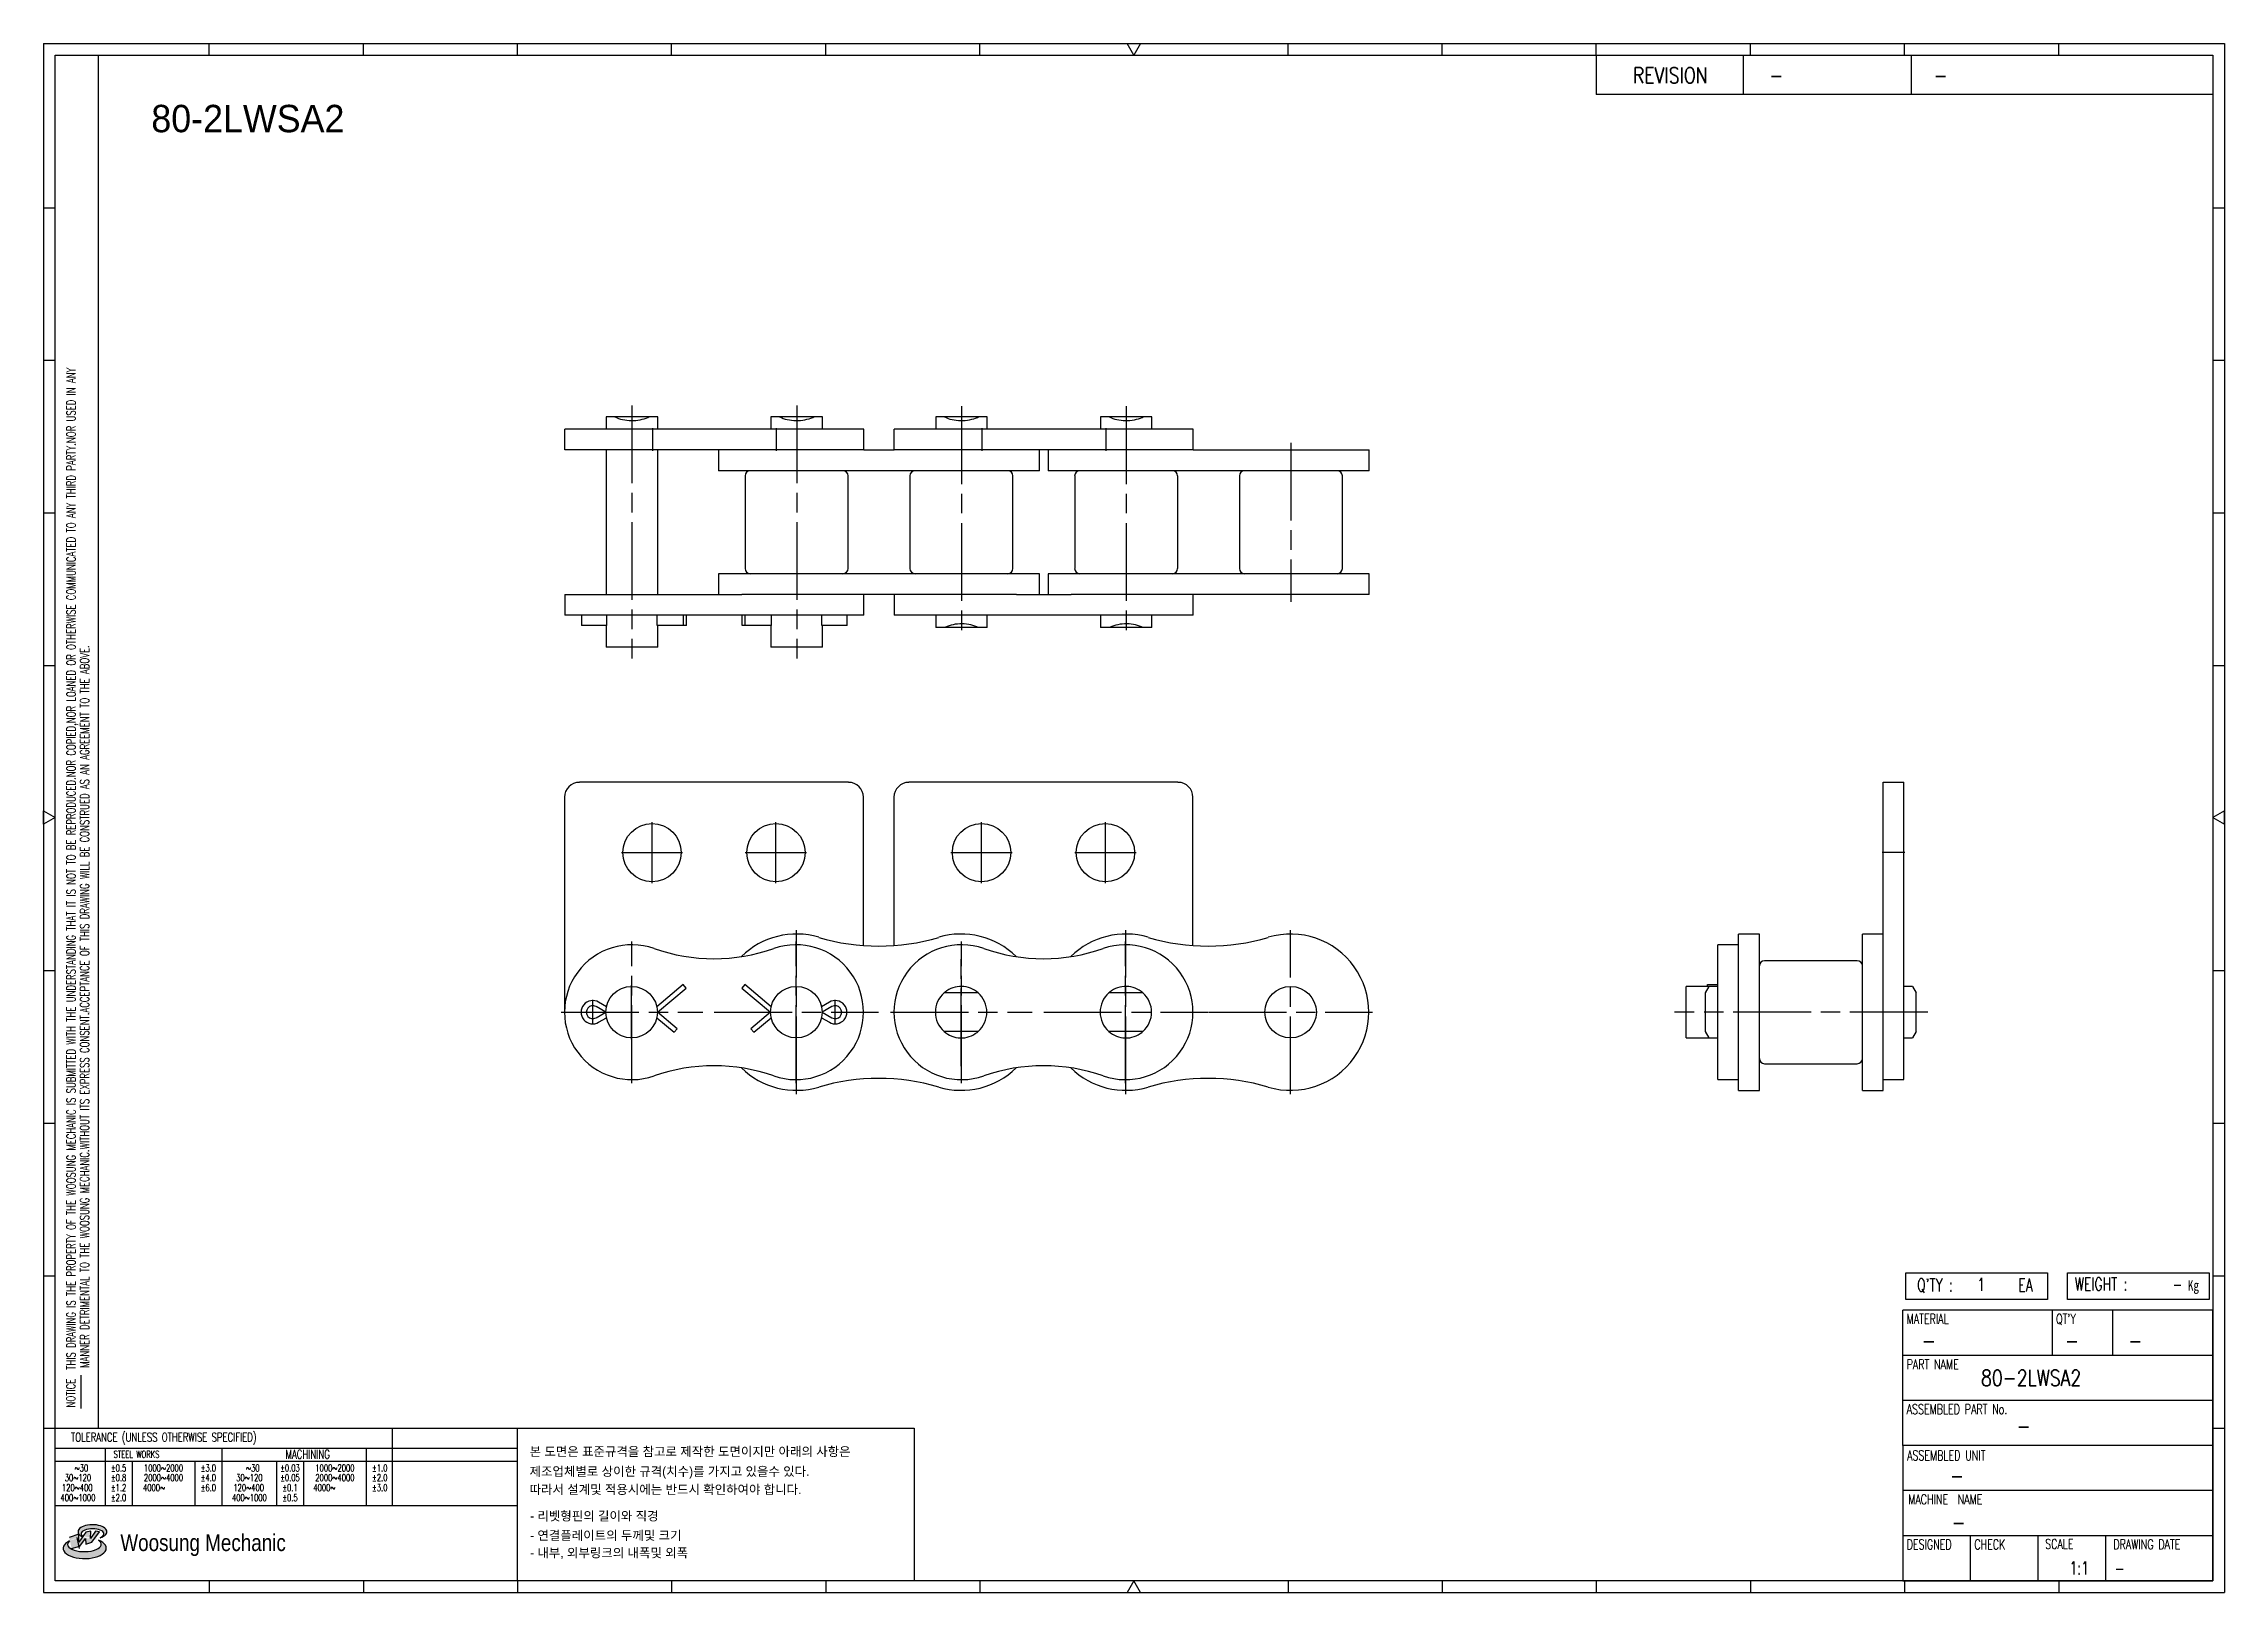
# Model space of a CAD drawing. Header units: millimetres. Extents: x 1209 to 1546, y 59 to 298.
import ezdxf
from ezdxf.enums import TextEntityAlignment as Align

# ---------------------------------------------------------------- set-up
doc = ezdxf.new("R2010")
doc.units = ezdxf.units.MM
doc.linetypes.add('AM_ISO08W050', pattern=[18, 12, -1.5, 3, -1.5])
doc.layers.add('CL1', color=140, linetype='AM_ISO08W050', lineweight=25)
doc.layers.add('TITLE', color=7, linetype='Continuous')
doc.layers.add('도면레이아웃', color=7, linetype='Continuous')
doc.styles.add('HAN', font='ROMANS.shx', dxfattribs={"width": 0.7, "bigfont": 'whgtxt.shx'})
doc.styles.add('HKD_ST2', font='romans.shx', dxfattribs={"width": 0.7, "height": 4, "bigfont": '@extfont2.shx'})
doc.styles.add('MtXpl_', font='Gulim.ttf')
doc.styles.add('SLDTEXTSTYLE4', font='arial.ttf', dxfattribs={"width": 0.8})

# ---------------------------------------------------------------- blocks, each defined once
blk = doc.blocks.new('MAST')
at = {"layer": '도면레이아웃'}
h = blk.add_hatch(color=10, dxfattribs=at)
h.paths.add_polyline_path([(1.544, 35.177), (1.554, 34.966), (1.779, 35.034), (2.054, 35.422), (1.908, 35.446), (1.728, 35.167), (1.741, 35.439), (1.547, 35.405), (1.292, 35.041), (1.295, 35.33), (0.943, 35.208), (1.03, 34.8), (1.336, 34.885)])
edge = h.paths.add_edge_path()
edge.add_ellipse((1.795, 35.421), major_axis=(-0.53, 0), ratio=0.487785, start_angle=122.36065, end_angle=403.39574)
edge.add_line((1.411, 35.244), (1.419, 35.261))
edge.add_ellipse((1.798, 35.344), major_axis=(-0.423, 0), ratio=0.444396, start_angle=131.58977, end_angle=386.19408, ccw=False)
edge = h.paths.add_edge_path()
edge.add_ellipse((1.512, 34.815), major_axis=(-0.793, 0), ratio=0.480113, start_angle=314.67633, end_angle=590.85213)
edge.add_ellipse((1.501, 34.958), major_axis=(-0.62, 0), ratio=0.43311, start_angle=331.7024, end_angle=574.42495, ccw=False)
at = {"color": 140}
for p, q in [((0, 90.118), (80.15, 90.118)), ((0, 90.118), (0, 33.191)), ((80.15, 90.118), (80.15, 33.191)), ((57.068, 89.693), (57.068, 88.246)), ((62.47, 89.693), (62.47, 88.246)), ((68.635, 89.693), (68.635, 88.246)), ((79.725, 88.246), (57.068, 88.246)), ((68.449, 43.961), (68.449, 44.936)), ((68.449, 44.936), (73.654, 44.936)), ((73.654, 44.936), (73.654, 43.961)), ((74.39, 43.961), (74.39, 44.936)), ((74.39, 44.936), (79.595, 44.936)), ((79.595, 44.936), (79.595, 43.961)), ((68.336, 38.59), (68.336, 43.563)), ((79.725, 43.563), (68.336, 43.563)), ((73.654, 43.961), (68.449, 43.961)), ((73.827, 43.563), (73.827, 41.905)), ((79.595, 43.961), (74.39, 43.961)), ((76.037, 43.563), (76.037, 41.905)), ((79.725, 38.59), (79.725, 43.563)), ((79.725, 41.905), (68.336, 41.905)), ((79.725, 40.248), (68.336, 40.248)), ((68.336, 38.59), (68.336, 33.616)), ((79.725, 38.59), (68.336, 38.59)), ((79.725, 33.616), (79.725, 38.59)), ((79.725, 36.932), (68.336, 36.932)), ((79.725, 35.274), (68.336, 35.274)), ((70.822, 33.616), (70.822, 35.274)), ((73.309, 33.616), (73.309, 35.274)), ((75.796, 33.616), (75.796, 35.274)), ((0, 33.191), (80.15, 33.191)), ((68.336, 33.616), (79.725, 33.616))]:
    blk.add_line(p, q, dxfattribs=at)
for p, q in [((6.089, 89.693), (6.089, 90.118)), ((11.753, 89.693), (11.753, 90.118)), ((17.418, 89.693), (17.418, 90.118)), ((23.082, 89.693), (23.082, 90.118)), ((28.746, 89.693), (28.746, 90.118)), ((34.411, 89.693), (34.411, 90.118)), ((45.739, 89.693), (45.739, 90.118)), ((51.404, 89.693), (51.404, 90.118)), ((57.068, 89.693), (57.068, 90.118)), ((62.732, 89.693), (62.732, 90.118)), ((68.397, 89.693), (68.397, 90.118)), ((74.061, 89.693), (74.061, 90.118)), ((0, 84.085), (0.425, 84.085)), ((79.725, 84.085), (80.15, 84.085)), ((0, 78.478), (0.425, 78.478)), ((79.725, 78.478), (80.15, 78.478)), ((0, 72.87), (0.425, 72.87)), ((79.725, 72.87), (80.15, 72.87)), ((0, 67.262), (0.425, 67.262)), ((79.725, 67.262), (80.15, 67.262)), ((0, 56.047), (0.425, 56.047)), ((79.725, 56.047), (80.15, 56.047)), ((0, 50.439), (0.425, 50.439)), ((79.725, 50.439), (80.15, 50.439)), ((0, 44.832), (0.425, 44.832)), ((79.725, 44.832), (80.15, 44.832)), ((1.377, 39.947), (1.377, 41.174)), ((0, 39.224), (0.425, 39.224)), ((79.725, 39.224), (80.15, 39.224)), ((6.089, 33.616), (6.089, 33.191)), ((11.753, 33.616), (11.753, 33.191)), ((17.418, 33.616), (17.418, 33.191)), ((23.082, 33.616), (23.082, 33.191)), ((28.746, 33.616), (28.746, 33.191)), ((34.411, 33.616), (34.411, 33.191)), ((45.739, 33.616), (45.739, 33.191)), ((51.404, 33.616), (51.404, 33.191)), ((57.068, 33.616), (57.068, 33.191)), ((62.732, 33.616), (62.732, 33.191)), ((68.397, 33.616), (68.397, 33.191)), ((74.061, 33.616), (74.061, 33.191))]:
    blk.add_line(p, q)
at = {"color": 2}
for p, q in [((2.017, 39.224), (2.017, 89.693)), ((0.425, 39.224), (17.418, 39.224)), ((0.425, 38.487), (17.418, 38.487)), ((2.257, 38.487), (2.257, 36.382)), ((6.557, 38.5), (6.557, 36.382)), ((11.857, 38.487), (11.857, 36.382)), ((12.816, 39.224), (12.816, 36.382)), ((17.418, 33.616), (17.418, 39.224)), ((0.425, 38.012), (17.418, 38.012)), ((3.257, 38.012), (3.257, 36.382)), ((5.557, 38.012), (5.557, 36.382)), ((8.557, 38.012), (8.557, 36.382)), ((9.557, 38.026), (9.557, 36.382)), ((0.425, 36.382), (17.418, 36.382))]:
    blk.add_line(p, q, dxfattribs=at)
for points in [[(40.075, 89.693), (39.83, 90.118), (40.32, 90.118)], [(0.425, 61.679), (0, 61.433), (0, 61.924)], [(79.725, 61.679), (80.15, 61.433), (80.15, 61.924)], [(40.075, 33.616), (39.83, 33.191), (40.32, 33.191)]]:
    blk.add_lwpolyline(points, close=True)
at = {"color": 140}
blk.add_lwpolyline([(0.425, 89.693), (79.725, 89.693), (79.725, 33.616), (0.425, 33.616)], close=True, dxfattribs=at)
at = {"layer": '도면레이아웃'}
for p, q in [((1.295, 35.33), (0.943, 35.208)), ((1.547, 35.405), (1.292, 35.041)), ((1.292, 35.041), (1.295, 35.33)), ((1.741, 35.439), (1.547, 35.405)), ((1.908, 35.446), (1.728, 35.167)), ((1.728, 35.167), (1.741, 35.439)), ((1.779, 35.034), (2.054, 35.422)), ((2.054, 35.422), (1.908, 35.446)), ((1.03, 34.8), (1.336, 34.885)), ((1.224, 35.208), (1.311, 34.8)), ((1.224, 35.208), (1.224, 35.208)), ((1.336, 34.885), (1.544, 35.177)), ((1.419, 35.261), (1.411, 35.244)), ((1.544, 35.177), (1.554, 34.966)), ((1.554, 34.966), (1.779, 35.034))]:
    blk.add_line(p, q, dxfattribs=at)
for centre, major_axis, ratio, start_param, end_param in [((1.795, 35.421), (-0.53, 0), 0.487785, 2.135596, 7.040584), ((1.798, 35.344), (-0.423, 0), 0.444396, 2.296675, 6.740358), ((1.512, 34.815), (-0.793, 0), 0.480113, 5.492138, 10.312315), ((1.501, 34.958), (-0.62, 0), 0.43311, 5.789299, 10.025607)]:
    blk.add_ellipse(centre, major_axis=major_axis, ratio=ratio, start_param=start_param, end_param=end_param, dxfattribs=at)
for s, height, style, width, p in [('REVISION', 0.5806, 'HAN', 0.8, (58.415, 88.664)), ('-', 0.581, 'HAN', 0.8, (63.426, 88.664)), ('-', 0.581, 'HAN', 0.8, (69.468, 88.664)), ("Q'TY : ", 0.4746, 'HKD_ST2', 0.7, (68.857, 44.253)), ('1', 0.475, 'HKD_ST2', 0.7, (71.071, 44.275)), ('EA', 0.4746, 'HKD_ST2', 0.7, (72.578, 44.253)), ('WEIGHT : ', 0.4746, 'HKD_ST2', 0.7, (74.65, 44.286)), ('-', 0.581, 'HAN', 0.8, (69.029, 42.157)), ('-', 0.581, 'HAN', 0.8, (74.289, 42.157)), ('-', 0.581, 'HAN', 0.8, (76.623, 42.157)), ('-', 0.581, 'HAN', 0.8, (72.515, 39.013)), ('-', 0.581, 'HAN', 0.8, (70.067, 37.189)), ('-', 0.581, 'HAN', 0.8, (70.126, 35.48)), ('1:1', 0.4746, 'HKD_ST2', 0.7, (74.458, 33.848)), ('-', 0.475, 'HKD_ST2', 0.7, (76.112, 33.837))]:
    blk.add_text(s, height=height, dxfattribs=dict(style=style, width=width)).set_placement(p)
at = {"color": 6, "style": 'HKD_ST2', "width": 0.7}
for s, p in [(' THIS DRAWING IS THE PROPERTY OF THE WOOSUNG MECHANIC IS SUBMITTED WITH THE UNDERSTANDING THAT IT IS NOT TO BE REPRODUCED.NOR COPIED,NOR LOANED OR OTHERWISE COMMUNICATED TO ANY THIRD PARTY.NOR USED IN ANY', (1.173, 41.217)), ('MANNER DETRIMENTAL TO THE WOOSUNG MECHANIC.WITHOUT ITS EXPRESS CONSENT.ACCEPTANCE OF THIS DRAWING WILL BE CONSTRUED AS AN AGREEMENT TO THE ABOVE.', (1.672, 41.447))]:
    blk.add_text(s, height=0.326266, rotation=90, dxfattribs=at).set_placement(p)
at = {"style": 'HKD_ST2', "width": 0.7}
blk.add_text('-', height=0.475, dxfattribs=at).set_placement((78.613, 44.286), align=Align.RIGHT)
at = {"color": 254, "style": 'HKD_ST2', "width": 0.7}
for s, height, p in [('MATERIAL', 0.3651, (68.474, 43.425)), ("QT'Y", 0.3651, (73.965, 43.425)), ('PART NAME', 0.3651, (68.474, 41.756)), ('ASSEMBLED PART No.', 0.36511, (68.474, 40.109)), ('ASSEMBLED UNIT', 0.36511, (68.49, 38.408)), ('MACHINE  NAME', 0.36511, (68.532, 36.794)), ('DESIGNED', 0.3651, (68.474, 35.136)), ('CHECK', 0.3651, (70.961, 35.136)), ('SCALE', 0.3651, (73.566, 35.153)), ('DRAWING DATE', 0.36511, (76.071, 35.141))]:
    blk.add_text(s, height=height, dxfattribs=at).set_placement(p, align=Align.TOP_LEFT)
at = {"style": 'HKD_ST2', "width": 0.7}
blk.add_text('NOTICE', height=0.3263, rotation=90, dxfattribs=at).set_placement((1.163, 39.988))
blk.add_text('TOLERANCE (UNLESS OTHERWISE SPECIFIED)', height=0.32627, dxfattribs=at).set_placement((4.417, 38.896), align=Align.MIDDLE_CENTER)
at = {"color": 4, "style": 'HKD_ST2', "width": 0.7}
for s, height, p in [('%%12630', 0.261, (1.389, 37.762)), ('1000%%1262000', 0.26101, (4.407, 37.762)), ('%%12630', 0.261, (7.689, 37.762)), ('1000%%1262000', 0.26101, (10.707, 37.762)), ('120%%126400', 0.26101, (1.237, 37.045)), ('30%%126120', 0.261, (1.263, 37.411)), ('4000%%126', 0.261, (4.061, 37.045)), ('2000%%1264000', 0.26101, (4.407, 37.411)), ('120%%126400', 0.26101, (7.537, 37.045)), ('30%%126120', 0.261, (7.563, 37.411)), ('4000%%126', 0.261, (10.321, 37.045)), ('2000%%1264000', 0.26101, (10.707, 37.411)), ('400%%1261000', 0.26101, (1.263, 36.67)), ('400%%1261000', 0.26101, (7.563, 36.67))]:
    blk.add_text(s, height=height, dxfattribs=at).set_placement(p, align=Align.MIDDLE_CENTER)
for s, height, p in [('%%P0.5', 0.261, (2.757, 37.762)), ('STEEL WORKS', 0.26101, (3.416, 38.268)), ('%%P3.0', 0.261, (6.057, 37.762)), ('%%P0.03', 0.261, (9.057, 37.762)), ('MACHINING', 0.3263, (9.707, 38.27)), ('%%P1.0', 0.261, (12.357, 37.762)), ('%%P0.8', 0.261, (2.757, 37.411)), ('%%P1.2', 0.261, (2.757, 37.045)), ('%%P4.0', 0.261, (6.057, 37.411)), ('%%P6.0', 0.261, (6.057, 37.045)), ('%%P0.05', 0.261, (9.057, 37.411)), ('%%P0.1', 0.261, (9.057, 37.045)), ('%%P2.0', 0.261, (12.357, 37.411)), ('%%P3.0', 0.261, (12.357, 37.045)), ('%%P2.0', 0.261, (2.757, 36.67)), ('%%P0.5', 0.261, (9.057, 36.67))]:
    blk.add_text(s, height=height, dxfattribs=at).set_placement(p, align=Align.MIDDLE)
at = {"color": 1, "style": 'SLDTEXTSTYLE4', "width": 0.8}
blk.add_text('Woosung Mechanic', height=0.61957, dxfattribs=at).set_placement((2.822, 34.711))
at = {"layer": 'TITLE', "width": 0.8}
blk.add_text('Kg', height=0.3789, dxfattribs=at).set_placement((78.807, 44.286))

msp = doc.modelspace()

# ---------------------------------------------------------------- linework, layer by layer
for p, q in [((1296.22, 240.02), (1296.22, 238.11)), ((1304.16, 240.02), (1296.22, 240.02)), ((1304.16, 238.11), (1304.16, 240.02)), ((1321.62, 240.02), (1321.62, 238.11)), ((1329.56, 240.02), (1321.62, 240.02)), ((1329.56, 238.11), (1329.56, 240.02)), ((1347.02, 240.02), (1347.02, 238.11)), ((1354.96, 240.02), (1347.02, 240.02)), ((1354.96, 238.11), (1354.96, 240.02)), ((1372.42, 240.02), (1372.42, 238.11)), ((1380.36, 240.02), (1372.42, 240.02)), ((1380.36, 238.11), (1380.36, 240.02)), ((1335.94, 238.11), (1289.84, 238.11)), ((1289.84, 234.91), (1289.84, 238.11)), ((1335.94, 234.91), (1335.94, 238.11)), ((1386.74, 238.11), (1340.64, 238.11)), ((1340.64, 234.91), (1340.64, 238.11)), ((1386.74, 234.91), (1386.74, 238.11)), ((1335.94, 234.91), (1289.84, 234.91)), ((1296.22, 234.91), (1296.22, 212.63)), ((1304.16, 212.63), (1304.16, 234.91)), ((1313.54, 234.91), (1313.54, 231.71)), ((1335.94, 234.91), (1340.64, 234.91)), ((1386.74, 234.91), (1340.64, 234.91)), ((1363.04, 231.71), (1363.04, 234.91)), ((1364.34, 234.91), (1364.34, 231.71)), ((1386.74, 234.91), (1413.84, 234.91)), ((1413.84, 231.71), (1413.84, 234.91)), ((1363.04, 231.71), (1313.54, 231.71)), ((1317.65, 230.91), (1317.65, 216.62)), ((1333.53, 216.62), (1333.53, 230.91)), ((1343.05, 230.91), (1343.05, 216.62)), ((1358.93, 216.62), (1358.93, 230.91)), ((1413.84, 231.71), (1364.34, 231.71)), ((1368.45, 230.91), (1368.45, 216.62)), ((1384.33, 216.62), (1384.33, 230.91)), ((1393.85, 230.91), (1393.85, 216.62)), ((1409.73, 216.62), (1409.73, 230.91)), ((1313.54, 215.83), (1313.54, 212.63)), ((1363.04, 215.83), (1313.54, 215.83)), ((1363.04, 212.63), (1363.04, 215.83)), ((1364.34, 215.83), (1364.34, 212.63)), ((1413.84, 215.83), (1364.34, 215.83)), ((1413.84, 212.63), (1413.84, 215.83)), ((1289.84, 212.63), (1317.12, 212.63)), ((1289.84, 212.63), (1289.84, 209.43)), ((1359.46, 212.63), (1317.12, 212.63)), ((1335.94, 209.43), (1335.94, 212.63)), ((1340.64, 212.63), (1340.64, 209.43)), ((1359.46, 212.63), (1367.92, 212.63)), ((1413.84, 212.63), (1367.92, 212.63)), ((1386.74, 209.43), (1386.74, 212.63)), ((1335.94, 209.43), (1289.84, 209.43)), ((1292.4, 209.43), (1292.4, 207.83)), ((1296.31, 207.83), (1296.31, 209.43)), ((1304.06, 207.83), (1304.06, 209.43)), ((1308.13, 207.83), (1308.13, 209.43)), ((1308.59, 207.83), (1308.59, 209.43)), ((1317.19, 207.83), (1317.19, 209.43)), ((1317.65, 207.83), (1317.65, 209.43)), ((1321.71, 207.83), (1321.71, 209.43)), ((1329.46, 207.83), (1329.46, 209.43)), ((1333.38, 207.83), (1333.38, 209.43)), ((1386.74, 209.43), (1340.64, 209.43)), ((1347.02, 209.43), (1347.02, 207.52)), ((1354.96, 207.52), (1354.96, 209.43)), ((1372.42, 209.43), (1372.42, 207.52)), ((1380.36, 207.52), (1380.36, 209.43)), ((1296.31, 207.83), (1292.4, 207.83)), ((1296.22, 207.83), (1296.22, 204.52)), ((1308.59, 207.83), (1304.06, 207.83)), ((1304.16, 204.52), (1304.16, 207.83)), ((1321.71, 207.83), (1317.19, 207.83)), ((1321.62, 207.83), (1321.62, 204.52)), ((1333.38, 207.83), (1329.46, 207.83)), ((1329.56, 204.52), (1329.56, 207.83)), ((1354.96, 207.52), (1347.02, 207.52)), ((1380.36, 207.52), (1372.42, 207.52)), ((1304.16, 204.52), (1296.22, 204.52)), ((1329.56, 204.52), (1321.62, 204.52)), ((1333.58, 183.67), (1292.09, 183.67)), ((1384.38, 183.67), (1342.89, 183.67)), ((1493.1, 183.67), (1496.3, 183.67)), ((1493.1, 160.27), (1493.1, 183.67)), ((1496.3, 137.82), (1496.3, 183.67)), ((1289.79, 181.36), (1289.79, 148.22)), ((1335.89, 158.5), (1335.89, 181.36)), ((1340.59, 181.36), (1340.59, 158.5)), ((1386.69, 158.5), (1386.69, 181.36)), ((1470.82, 158.62), (1467.62, 158.62)), ((1467.62, 137.82), (1467.62, 158.62)), ((1474.02, 160.27), (1470.82, 160.27)), ((1470.82, 136.17), (1470.82, 160.27)), ((1474.02, 136.17), (1474.02, 160.27)), ((1493.1, 160.27), (1489.9, 160.27)), ((1489.9, 136.17), (1489.9, 160.27)), ((1493.1, 136.17), (1493.1, 160.27)), ((1489.11, 156.16), (1474.81, 156.16)), ((1308.08, 152.48), (1304.01, 149.07)), ((1304.11, 148.22), (1308.54, 151.93)), ((1308.54, 151.93), (1308.08, 152.48)), ((1317.6, 152.48), (1317.14, 151.93)), ((1317.14, 151.93), (1321.57, 148.22)), ((1321.66, 149.07), (1317.6, 152.48)), ((1462.71, 144.25), (1462.71, 152.19)), ((1466.28, 152.19), (1462.71, 152.19)), ((1465.71, 151.19), (1466.28, 152.19)), ((1466.02, 152.48), (1467.62, 152.48)), ((1466.02, 152.19), (1466.02, 152.48)), ((1467.62, 152.19), (1466.28, 152.19)), ((1497.64, 152.19), (1496.3, 152.19)), ((1497.64, 152.19), (1498.21, 151.19)), ((1296.14, 148.22), (1294.65, 149.08)), ((1294.65, 147.35), (1296.14, 148.22)), ((1296.26, 149.07), (1295.05, 149.77)), ((1307.14, 145.67), (1304.11, 148.22)), ((1321.57, 148.22), (1318.53, 145.67)), ((1330.63, 149.77), (1329.41, 149.07)), ((1331.03, 149.08), (1329.53, 148.22)), ((1329.53, 148.22), (1331.03, 147.35)), ((1353.56, 151.19), (1348.31, 151.19)), ((1378.96, 151.19), (1373.71, 151.19)), ((1465.71, 145.24), (1465.71, 151.19)), ((1498.21, 145.24), (1498.21, 151.19)), ((1295.05, 146.66), (1296.26, 147.36)), ((1304.01, 147.36), (1306.68, 145.12)), ((1306.68, 145.12), (1307.14, 145.67)), ((1318.53, 145.67), (1318.99, 145.12)), ((1318.99, 145.12), (1321.66, 147.36)), ((1329.41, 147.36), (1330.63, 146.66)), ((1353.56, 145.24), (1348.31, 145.24)), ((1378.96, 145.24), (1373.71, 145.24)), ((1466.28, 144.25), (1465.71, 145.24)), ((1498.21, 145.24), (1497.64, 144.25)), ((1462.71, 144.25), (1466.28, 144.25)), ((1466.28, 144.25), (1467.62, 144.25)), ((1496.3, 144.25), (1497.64, 144.25)), ((1474.81, 140.28), (1489.11, 140.28)), ((1467.62, 137.82), (1470.82, 137.82)), ((1470.82, 136.17), (1474.02, 136.17)), ((1489.9, 136.17), (1493.1, 136.17)), ((1493.1, 137.82), (1496.3, 137.82))]:
    msp.add_line(p, q)
for points in [[(1297.56, 240.02), (1297.83, 239.89), (1298.12, 239.78), (1298.42, 239.68), (1298.74, 239.6), (1299.07, 239.54), (1299.4, 239.49), (1299.74, 239.46), (1300.09, 239.44), (1300.44, 239.45), (1300.78, 239.47), (1301.12, 239.51), (1301.45, 239.56), (1301.78, 239.64), (1302.09, 239.72), (1302.38, 239.83), (1302.66, 239.94), (1302.81, 240.02)], [(1322.96, 240.02), (1323.23, 239.89), (1323.52, 239.78), (1323.82, 239.68), (1324.14, 239.6), (1324.47, 239.54), (1324.8, 239.49), (1325.14, 239.46), (1325.49, 239.44), (1325.84, 239.45), (1326.18, 239.47), (1326.52, 239.51), (1326.85, 239.56), (1327.18, 239.64), (1327.49, 239.72), (1327.78, 239.83), (1328.06, 239.94), (1328.21, 240.02)], [(1348.36, 240.02), (1348.63, 239.89), (1348.92, 239.78), (1349.22, 239.68), (1349.54, 239.6), (1349.87, 239.54), (1350.2, 239.49), (1350.54, 239.46), (1350.89, 239.44), (1351.24, 239.45), (1351.58, 239.47), (1351.92, 239.51), (1352.25, 239.56), (1352.58, 239.64), (1352.89, 239.72), (1353.18, 239.83), (1353.46, 239.94), (1353.61, 240.02)], [(1373.76, 240.02), (1374.03, 239.89), (1374.32, 239.78), (1374.62, 239.68), (1374.94, 239.6), (1375.27, 239.54), (1375.6, 239.49), (1375.94, 239.46), (1376.29, 239.44), (1376.64, 239.45), (1376.98, 239.47), (1377.32, 239.51), (1377.65, 239.56), (1377.98, 239.64), (1378.29, 239.72), (1378.58, 239.83), (1378.86, 239.94), (1379.01, 240.02)], [(1353.61, 207.52), (1353.34, 207.64), (1353.06, 207.75), (1352.75, 207.85), (1352.44, 207.93), (1352.11, 208), (1351.77, 208.04), (1351.43, 208.08), (1351.09, 208.09), (1350.74, 208.09), (1350.39, 208.06), (1350.05, 208.03), (1349.72, 207.97), (1349.4, 207.9), (1349.09, 207.81), (1348.79, 207.71), (1348.51, 207.59), (1348.36, 207.52)], [(1379.01, 207.52), (1378.74, 207.64), (1378.46, 207.75), (1378.15, 207.85), (1377.84, 207.93), (1377.51, 208), (1377.17, 208.04), (1376.83, 208.08), (1376.49, 208.09), (1376.14, 208.09), (1375.79, 208.06), (1375.45, 208.03), (1375.12, 207.97), (1374.8, 207.9), (1374.49, 207.81), (1374.19, 207.71), (1373.91, 207.59), (1373.76, 207.52)], [(1353.56, 151.19), (1353.29, 151.41), (1353.01, 151.6), (1352.7, 151.77), (1352.39, 151.91), (1352.06, 152.02), (1351.72, 152.11), (1351.38, 152.16), (1351.04, 152.18), (1350.69, 152.18), (1350.34, 152.14), (1350, 152.07), (1349.67, 151.98), (1349.35, 151.85), (1349.04, 151.7), (1348.74, 151.52), (1348.46, 151.32), (1348.31, 151.19)], [(1378.96, 151.19), (1378.69, 151.41), (1378.41, 151.6), (1378.1, 151.77), (1377.79, 151.91), (1377.46, 152.02), (1377.12, 152.11), (1376.78, 152.16), (1376.44, 152.18), (1376.09, 152.18), (1375.74, 152.14), (1375.4, 152.07), (1375.07, 151.98), (1374.75, 151.85), (1374.44, 151.7), (1374.14, 151.52), (1373.86, 151.32), (1373.71, 151.19)], [(1348.31, 145.24), (1348.58, 145.02), (1348.87, 144.83), (1349.17, 144.66), (1349.49, 144.52), (1349.82, 144.41), (1350.15, 144.32), (1350.49, 144.27), (1350.84, 144.25), (1351.19, 144.25), (1351.53, 144.29), (1351.87, 144.36), (1352.2, 144.45), (1352.53, 144.58), (1352.84, 144.73), (1353.13, 144.91), (1353.41, 145.11), (1353.56, 145.24)], [(1373.71, 145.24), (1373.98, 145.02), (1374.27, 144.83), (1374.57, 144.66), (1374.89, 144.52), (1375.22, 144.41), (1375.55, 144.32), (1375.89, 144.27), (1376.24, 144.25), (1376.59, 144.25), (1376.93, 144.29), (1377.27, 144.36), (1377.6, 144.45), (1377.93, 144.58), (1378.24, 144.73), (1378.53, 144.91), (1378.81, 145.11), (1378.96, 145.24)]]:
    msp.add_lwpolyline(points)
at = {"color": 140}
msp.add_lwpolyline([(1282.55, 84.07), (1343.71, 84.07), (1343.71, 60.54), (1282.55, 60.54)], close=True, dxfattribs=at)
for centre, radius in [((1303.29, 172.82), 4.5), ((1322.39, 172.82), 4.5), ((1354.09, 172.82), 4.5), ((1373.19, 172.82), 4.5), ((1300.14, 148.22), 3.97), ((1325.54, 148.22), 3.97), ((1401.74, 148.22), 3.97)]:
    msp.add_circle(centre, radius)
for centre, radius, start, end in [((1318.44, 230.91), 0.794, 90, 180), ((1332.73, 230.91), 0.794, 0, 90), ((1343.84, 230.91), 0.794, 90, 180), ((1358.13, 230.91), 0.794, 0, 90), ((1369.24, 230.91), 0.794, 90, 180), ((1383.53, 230.91), 0.794, 0, 90), ((1394.64, 230.91), 0.794, 90, 180), ((1408.93, 230.91), 0.794, 0, 90), ((1318.44, 216.62), 0.794, 180, 270), ((1332.73, 216.62), 0.794, 270, 360), ((1343.84, 216.62), 0.794, 180, 270), ((1358.13, 216.62), 0.794, 270, 360), ((1369.24, 216.62), 0.794, 180, 270), ((1383.53, 216.62), 0.794, 270, 360), ((1394.64, 216.62), 0.794, 180, 270), ((1408.93, 216.62), 0.794, 270, 360), ((1292.09, 181.36), 2.3, 90, 180), ((1333.58, 181.36), 2.3, 0, 90), ((1342.89, 181.36), 2.3, 90, 180), ((1384.38, 181.36), 2.3, 0, 90), ((1300.19, 148.22), 10.4, 70.7046, 289.2954), ((1312.84, 184.35), 27.88, 250.7046, 289.2954), ((1325.54, 148.22), 12.05, 73.3994, 134.6498), ((1325.49, 148.22), 10.4, 250.7046, 109.2954), ((1338.24, 190.81), 32.4, 253.3994, 286.6006), ((1350.99, 148.22), 10.4, 70.7046, 289.2954), ((1350.94, 148.22), 12.05, 45.3502, 106.6006), ((1363.64, 184.35), 27.88, 250.7046, 289.2954), ((1376.34, 148.22), 12.05, 73.3994, 134.6498), ((1376.29, 148.22), 10.4, 250.7046, 109.2954), ((1389.04, 190.81), 32.4, 253.3994, 286.6006), ((1401.74, 148.22), 12.05, 253.3994, 106.6006), ((1474.81, 155.36), 0.794, 90, 180), ((1489.11, 155.36), 0.794, 0, 90), ((1294.15, 148.22), 1.8, 60, 300), ((1294.15, 148.22), 0.998, 60, 300), ((1331.53, 148.22), 1.8, 240, 120), ((1331.53, 148.22), 0.998, 240, 120), ((1350.94, 148.22), 3.97, 131.4096, 228.5904), ((1350.94, 148.22), 3.97, 311.4096, 48.5904), ((1376.34, 148.22), 3.97, 131.4096, 228.5904), ((1376.34, 148.22), 3.97, 311.4096, 48.5904), ((1312.84, 112.08), 27.88, 70.7046, 109.2954), ((1325.54, 148.22), 12.05, 225.3502, 286.6006), ((1338.24, 105.62), 32.4, 73.3994, 106.6006), ((1350.94, 148.22), 12.05, 253.3994, 314.6498), ((1363.64, 112.08), 27.88, 70.7046, 109.2954), ((1376.34, 148.22), 12.05, 225.3502, 286.6006), ((1389.04, 105.62), 32.4, 73.3994, 106.6006), ((1474.81, 141.07), 0.794, 180, 270), ((1489.11, 141.07), 0.794, 270, 0)]:
    msp.add_arc(centre, radius, start, end)
at = {"layer": 'CL1'}
for p, q in [((1300.19, 241.79), (1300.19, 202.74)), ((1325.59, 241.79), (1325.59, 202.74)), ((1350.99, 241.64), (1350.99, 205.89)), ((1376.39, 241.64), (1376.39, 205.89)), ((1303.34, 238.27), (1303.34, 234.75)), ((1322.44, 238.27), (1322.44, 234.75)), ((1354.14, 238.27), (1354.14, 234.75)), ((1373.24, 238.27), (1373.24, 234.75)), ((1401.79, 236.02), (1401.79, 211.51)), ((1303.29, 168.09), (1303.29, 177.54)), ((1322.39, 168.09), (1322.39, 177.54)), ((1354.09, 168.09), (1354.09, 177.54)), ((1373.19, 168.09), (1373.19, 177.54)), ((1298.56, 172.82), (1308.01, 172.82)), ((1317.66, 172.82), (1327.11, 172.82)), ((1349.36, 172.82), (1358.81, 172.82)), ((1368.46, 172.82), (1377.91, 172.82)), ((1496.46, 172.82), (1492.94, 172.82)), ((1300.19, 137.3), (1300.19, 159.14)), ((1325.49, 137.3), (1325.49, 159.14)), ((1325.54, 135.56), (1325.54, 160.87)), ((1350.99, 137.3), (1350.99, 159.14)), ((1376.29, 137.3), (1376.29, 159.14)), ((1376.34, 135.56), (1376.34, 160.87)), ((1401.74, 135.56), (1401.74, 160.87)), ((1350.94, 139.88), (1350.94, 156.55)), ((1300.14, 144.05), (1300.14, 152.38)), ((1289.27, 148.22), (1311.11, 148.22)), ((1294.15, 146.33), (1294.15, 150.1)), ((1312.89, 148.22), (1338.19, 148.22)), ((1331.53, 146.33), (1331.53, 150.1)), ((1340.07, 148.22), (1361.91, 148.22)), ((1363.69, 148.22), (1388.99, 148.22)), ((1389.09, 148.22), (1414.39, 148.22)), ((1499.98, 148.22), (1460.93, 148.22))]:
    msp.add_line(p, q, dxfattribs=at)

# ---------------------------------------------------------------- block references
at = {"color": 140, "xscale": 4.19495623747351, "yscale": 4.19495623747351, "zscale": 4.19495623747351}
msp.add_blockref('MAST', (1209.48, -80.48), dxfattribs=at)

# ---------------------------------------------------------------- texts
at = {"color": 254, "style": 'MtXpl_'}
msp.add_text('80-2LWSA2', height=4.221, dxfattribs=at).set_placement((1226.09, 283.9))
at = {"style": 'HAN', "width": 0.8}
msp.add_text('80-2LWSA2', height=2.436, dxfattribs=at).set_placement((1508.19, 90.62))
at = {"color": 140, "style": 'MtXpl_'}
for s, p in [('본 도면은 표준규격을 참고로 제작한 도면이지만 아래의 사항은', (1284.41, 79.78)), ('제조업체별로 상이한 규격(치수)를 가지고 있을수 있다.', (1284.41, 76.72)), ('따라서 설계및 적용시에는 반드시 확인하여야 합니다.', (1284.41, 73.93)), ('- 리벳형핀의 길이와 직경', (1284.49, 69.84)), ('- 연결플레이트의 두께및 크기', (1284.49, 66.85)), ('- 내부, 외부링크의 내폭및 외폭', (1284.49, 64.16))]:
    msp.add_text(s, height=1.4072, dxfattribs=at).set_placement(p)

doc.saveas('drawing.dxf')
